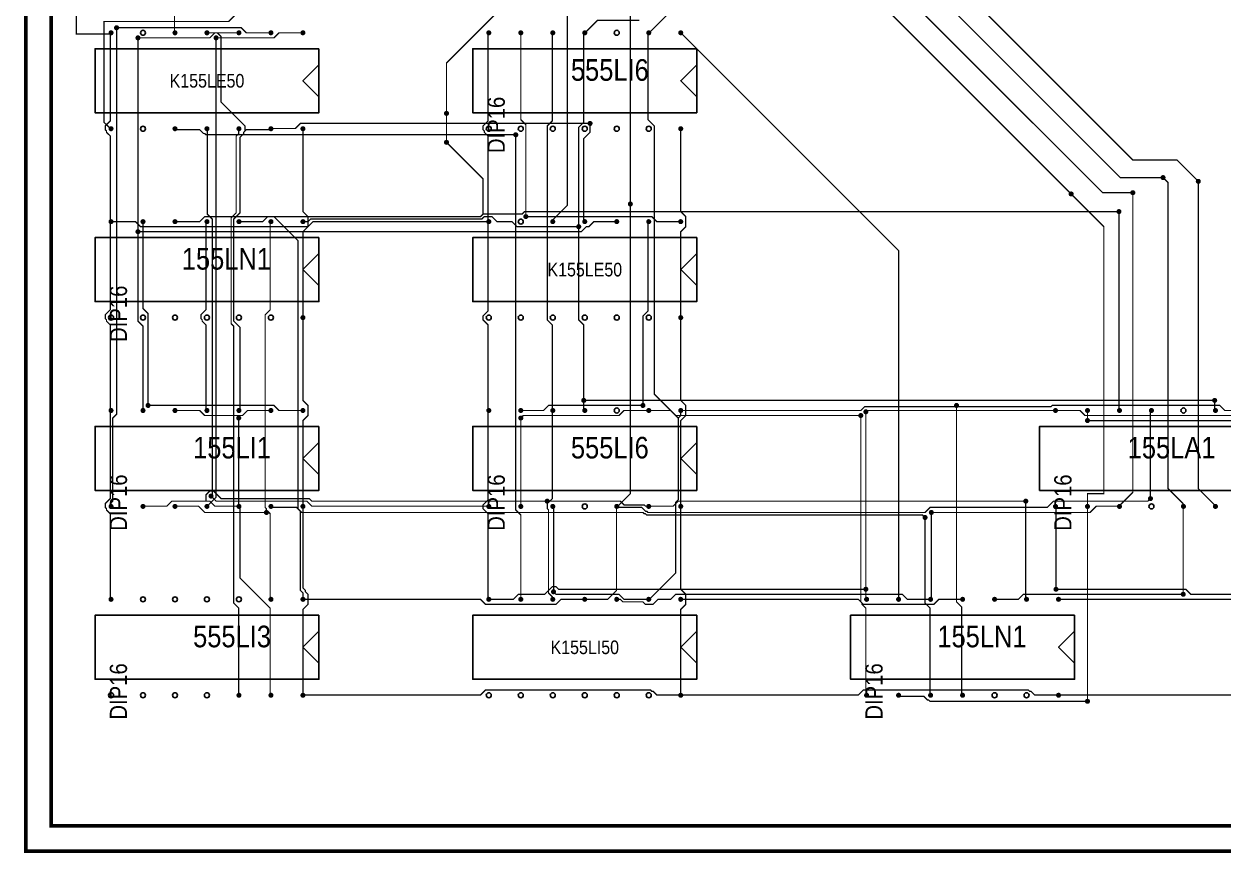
# Model space of a CAD drawing. Extents: x -2.4 to 12.1, y 2.4 to 12.5.
# Drawn here: x -2.38 to 7.15, y 2.42 to 9.01 of the extents above; entities that cross this region are included whole.
import ezdxf
from ezdxf.enums import TextEntityAlignment as Align

# ---------------------------------------------------------------- set-up
doc = ezdxf.new("R2010")
doc.units = 0
for name, color, linetype in [('COMP', 1, 'CONTINUOUS'), ('DEVICE', 5, 'CONTINUOUS'), ('PIN', 4, 'CONTINUOUS'), ('SLKSCR', 6, 'CONTINUOUS'), ('SOLDER', 2, 'CONTINUOUS')]:
    doc.layers.add(name, color=color, linetype=linetype)

msp = doc.modelspace()

# ---------------------------------------------------------------- linework, layer by layer
at = {"layer": 'COMP', "const_width": 0.01}
for points in [[(2.61, 10.33), (0.98, 8.7), (0.98, 8.3)], [(2.86, 10.14), (2.86, 9.55), (2.44, 9.13), (2.44, 7.58)], [(3.36, 9.99), (3.36, 9.71), (2.59, 8.94), (2.586, 8.94), (2.58, 8.94)], [(3.61, 9.99), (5.94, 7.66)], [(3.87, 9.99), (6.19, 7.67), (6.43, 7.67)], [(4.13, 9.99), (6.33, 7.79), (6.67, 7.79)], [(4.36, 10), (6.43, 7.93), (6.78, 7.93), (6.95, 7.76)], [(0.11, 9.89), (-0.75, 9.03), (-1.74, 9.03), (-1.74, 8.23), (-1.7, 8.19)], [(-1.64, 8.98), (-0.65, 8.98), (-0.61, 8.94), (-0.414, 8.94)], [(-1.47, 8.9), (-0.9, 8.9), (-0.86, 8.94), (-0.668, 8.94)], [(-0.85, 8.9), (-0.39, 8.9), (-0.35, 8.94), (-0.16, 8.94)], [(2.12, 8.22), (-0.18, 8.22), (-0.22, 8.18), (-0.41, 8.18), (-0.414, 8.178)], [(1.53, 8.13), (-0.93, 8.13), (-0.94, 8.14), (-0.95, 8.14), (-0.98, 8.17), (-1.17, 8.17), (-1.176, 8.178)], [(0.98, 8.07), (1.27, 7.78), (1.27, 7.5)], [(1.316, 7.44), (-0.08, 7.44), (-0.12, 7.4), (-1.45, 7.4), (-1.49, 7.44), (-1.684, 7.44)], [(2.332, 7.44), (2.15, 7.44), (2.11, 7.4), (2.09, 7.4), (2.05, 7.36), (-1.47, 7.36)], [(6.32, 7.52), (1.6, 7.52), (1.58, 7.5), (1.27, 7.5), (1.25, 7.48), (-0.94, 7.48), (-0.98, 7.44), (-1.176, 7.44)], [(-0.16, 7.44), (-0.12, 7.44), (-0.1, 7.46), (1.26, 7.46), (1.28, 7.48), (1.34, 7.48), (1.38, 7.44), (1.5, 7.44), (1.54, 7.4), (2.03, 7.4)], [(1.61, 7.48), (2.61, 7.48), (2.65, 7.44), (2.84, 7.44)], [(7.08, 6.02), (2.07, 6.02)], [(-1.39, 5.98), (-0.39, 5.98), (-0.35, 5.94), (-0.16, 5.94)], [(-0.414, 5.94), (-0.6, 5.94), (-0.64, 5.9), (-0.67, 5.9), (-0.94, 5.9), (-0.98, 5.94), (-1.176, 5.94)], [(1.57, 5.94), (1.75, 5.94), (1.79, 5.98), (2.54, 5.98)], [(1.57, 5.88), (1.59, 5.9), (2.35, 5.9), (2.39, 5.94), (2.586, 5.94)], [(4.27, 5.9), (2.8, 5.9), (2.76, 5.94), (2.586, 5.94)], [(7.34, 5.94), (7.16, 5.94), (7.12, 5.98), (5.79, 5.98), (5.78, 5.97), (5.03, 5.97), (4.3, 5.97), (4.27, 5.94), (2.84, 5.94)], [(5.816, 5.94), (4.32, 5.94), (4.31, 5.93)], [(5.03, 5.98), (5.03, 5.97)], [(8.816, 5.94), (7.42, 5.94), (7.38, 5.9), (7.29, 5.9), (6.05, 5.9), (6.01, 5.94), (5.816, 5.94)], [(-0.67, 5.88), (-0.67, 5.9)], [(6.07, 5.86), (7.26, 5.86), (7.27, 5.85), (7.3, 5.85), (7.33, 5.88), (7.39, 5.88), (7.41, 5.9), (8.59, 5.9)], [(5.58, 5.22), (2.82, 5.22), (2.78, 5.18), (2.59, 5.18), (2.586, 5.178), (2.58, 5.18), (2.56, 5.18), (2.55, 5.19), (2.39, 5.19), (2.36, 5.22), (1.78, 5.22), (-0.09, 5.22), (-0.11, 5.24), (-0.81, 5.24), (-0.87, 5.3), (-0.9, 5.3), (-0.93, 5.27), (-0.93, 5.22)], [(1.316, 5.178), (1.31, 5.18), (-0.09, 5.18), (-0.13, 5.22), (-0.85, 5.22), (-0.89, 5.26)], [(6.57, 5.24), (6.55, 5.22), (5.8, 5.22), (5.75, 5.17), (4.82, 5.17), (4.78, 5.13), (2.58, 5.13), (2.57, 5.14), (2.56, 5.14), (2.53, 5.17), (2.34, 5.17), (2.332, 5.178)], [(-1.43, 5.178), (-1.43, 5.175)], [(-1.425, 5.18), (-1.24, 5.18), (-1.2, 5.22), (-0.93, 5.22), (-0.9, 5.22), (-0.86, 5.18), (-0.67, 5.18), (-0.668, 5.178)], [(-1.176, 5.178), (-1.17, 5.18), (-0.99, 5.18), (-0.94, 5.13), (-0.45, 5.13)], [(4.78, 5.09), (4.76, 5.11), (2.57, 5.11), (2.56, 5.12), (2.55, 5.12), (2.54, 5.13), (-0.17, 5.13), (-0.21, 5.17), (-0.41, 5.17), (-0.414, 5.178)], [(6.324, 5.178), (6.32, 5.18), (6.14, 5.18), (6.09, 5.13), (4.83, 5.13)], [(4.31, 4.52), (1.87, 4.52), (1.85, 4.54), (1.82, 4.54), (1.76, 4.48), (1.55, 4.48), (1.51, 4.44), (1.316, 4.44)], [(1.83, 4.5), (1.85, 4.48), (2.35, 4.48), (2.39, 4.44), (2.586, 4.44)], [(4.824, 4.44), (4.64, 4.44), (4.6, 4.48), (2.8, 4.48), (2.76, 4.44), (2.66, 4.44), (2.62, 4.4), (2.56, 4.4), (2.54, 4.42), (2.38, 4.42), (2.36, 4.44), (2.332, 4.44)], [(6.83, 4.48), (5.56, 4.48), (5.52, 4.44), (5.332, 4.44)], [(8.84, 4.44), (8.66, 4.44), (8.62, 4.48), (6.89, 4.48), (6.85, 4.52), (5.82, 4.52)], [(2.078, 4.44), (1.89, 4.44), (1.85, 4.4), (1.29, 4.4), (1.25, 4.44), (-0.16, 4.44)], [(5.078, 4.44), (4.89, 4.44), (4.85, 4.4), (4.29, 4.4), (4.25, 4.44), (2.84, 4.44)], [(8.58, 4.38), (8.56, 4.4), (7.29, 4.4), (7.25, 4.44), (5.84, 4.44)], [(-0.155, 3.68), (1.25, 3.68), (1.29, 3.72), (2.6, 3.72), (2.61, 3.71), (2.62, 3.71), (2.65, 3.68), (2.835, 3.68)], [(2.845, 3.68), (4.25, 3.68), (4.29, 3.72), (5.6, 3.72), (5.61, 3.71), (5.62, 3.71), (5.65, 3.68), (5.835, 3.68)], [(5.845, 3.68), (7.25, 3.68), (7.29, 3.72), (8.6, 3.72), (8.61, 3.71), (8.62, 3.71), (8.65, 3.68), (8.835, 3.68)], [(-0.16, 3.678), (-0.16, 3.675)], [(2.84, 3.678), (2.84, 3.675)], [(2.84, 3.675), (2.84, 3.678)], [(4.57, 3.675), (4.57, 3.678)], [(6.07, 3.63), (4.82, 3.63), (4.81, 3.64), (4.8, 3.64), (4.77, 3.67), (4.575, 3.67)], [(5.84, 3.675), (5.84, 3.678)], [(5.84, 3.678), (5.84, 3.675)]]:
    msp.add_lwpolyline(points, dxfattribs=at)
at = {"layer": 'COMP', "const_width": 0.02}
for points in [[(-1.65, 8.98, 1), (-1.63, 8.98, 1)], [(-1.48, 8.9, 1), (-1.46, 8.9, 1)], [(-0.86, 8.9, 1), (-0.84, 8.9, 1)], [(0.97, 8.3, 1), (0.99, 8.3, 1)], [(2.11, 8.22, 1), (2.13, 8.22, 1)], [(1.52, 8.13, 1), (1.54, 8.13, 1)], [(0.97, 8.07, 1), (0.99, 8.07, 1)], [(6.66, 7.79, 1), (6.68, 7.79, 1)], [(6.94, 7.76, 1), (6.96, 7.76, 1)], [(5.93, 7.66, 1), (5.95, 7.66, 1)], [(6.42, 7.67, 1), (6.44, 7.67, 1)], [(2.43, 7.58, 1), (2.45, 7.58, 1)], [(6.31, 7.52, 1), (6.33, 7.52, 1)], [(1.6, 7.48, 1), (1.62, 7.48, 1)], [(-1.48, 7.36, 1), (-1.46, 7.36, 1)], [(2.02, 7.4, 1), (2.04, 7.4, 1)], [(2.06, 6.02, 1), (2.08, 6.02, 1)], [(7.07, 6.02, 1), (7.09, 6.02, 1)], [(-1.4, 5.98, 1), (-1.38, 5.98, 1)], [(2.53, 5.98, 1), (2.55, 5.98, 1)], [(4.26, 5.9, 1), (4.28, 5.9, 1)], [(4.3, 5.93, 1), (4.32, 5.93, 1)], [(5.02, 5.98, 1), (5.04, 5.98, 1)], [(-0.68, 5.88, 1), (-0.66, 5.88, 1)], [(1.56, 5.88, 1), (1.58, 5.88, 1)], [(6.06, 5.86, 1), (6.08, 5.86, 1)], [(-0.9, 5.26, 1), (-0.88, 5.26, 1)], [(6.56, 5.24, 1), (6.58, 5.24, 1)], [(-0.46, 5.13, 1), (-0.44, 5.13, 1)], [(1.77, 5.22, 1), (1.79, 5.22, 1)], [(4.82, 5.13, 1), (4.84, 5.13, 1)], [(5.57, 5.22, 1), (5.59, 5.22, 1)], [(4.77, 5.09, 1), (4.79, 5.09, 1)], [(1.82, 4.5, 1), (1.84, 4.5, 1)], [(4.3, 4.52, 1), (4.32, 4.52, 1)], [(5.81, 4.52, 1), (5.83, 4.52, 1)], [(6.82, 4.48, 1), (6.84, 4.48, 1)], [(6.06, 3.63, 1), (6.08, 3.63, 1)]]:
    msp.add_lwpolyline(points, format="xyb", close=True, dxfattribs=at)
at = {"layer": 'PIN', "const_width": 0.03}
msp.add_lwpolyline([(-2.16, 2.64), (-2.16, 12.24), (11.89, 12.24), (11.89, 2.64), (-2.16, 2.64)], close=True, dxfattribs=at)
at = {"layer": 'PIN', "const_width": 0.02}
for points in [[(-1.694, 8.94, 1), (-1.674, 8.94, 1)], [(-1.186, 8.94, 1), (-1.166, 8.94, 1)], [(-0.932, 8.94, 1), (-0.912, 8.94, 1)], [(-0.678, 8.94, 1), (-0.658, 8.94, 1)], [(-0.424, 8.94, 1), (-0.404, 8.94, 1)], [(-0.17, 8.94, 1), (-0.15, 8.94, 1)], [(1.306, 8.94, 1), (1.326, 8.94, 1)], [(1.56, 8.94, 1), (1.58, 8.94, 1)], [(1.814, 8.94, 1), (1.834, 8.94, 1)], [(2.068, 8.94, 1), (2.088, 8.94, 1)], [(2.576, 8.94, 1), (2.596, 8.94, 1)], [(2.83, 8.94, 1), (2.85, 8.94, 1)], [(-1.694, 8.178, 1), (-1.674, 8.178, 1)], [(-1.186, 8.178, 1), (-1.166, 8.178, 1)], [(-0.932, 8.178, 1), (-0.912, 8.178, 1)], [(-0.678, 8.178, 1), (-0.658, 8.178, 1)], [(-0.424, 8.178, 1), (-0.404, 8.178, 1)], [(-0.17, 8.178, 1), (-0.15, 8.178, 1)], [(2.83, 8.178, 1), (2.85, 8.178, 1)], [(-1.694, 7.44, 1), (-1.674, 7.44, 1)], [(-1.44, 7.44, 1), (-1.42, 7.44, 1)], [(-1.186, 7.44, 1), (-1.166, 7.44, 1)], [(-0.932, 7.44, 1), (-0.912, 7.44, 1)], [(-0.678, 7.44, 1), (-0.658, 7.44, 1)], [(-0.424, 7.44, 1), (-0.404, 7.44, 1)], [(-0.17, 7.44, 1), (-0.15, 7.44, 1)], [(1.306, 7.44, 1), (1.326, 7.44, 1)], [(1.814, 7.44, 1), (1.834, 7.44, 1)], [(2.068, 7.44, 1), (2.088, 7.44, 1)], [(2.322, 7.44, 1), (2.342, 7.44, 1)], [(2.576, 7.44, 1), (2.596, 7.44, 1)], [(2.83, 7.44, 1), (2.85, 7.44, 1)], [(-0.17, 6.678, 1), (-0.15, 6.678, 1)], [(2.83, 6.678, 1), (2.85, 6.678, 1)], [(-1.694, 5.94, 1), (-1.674, 5.94, 1)], [(-1.44, 5.94, 1), (-1.42, 5.94, 1)], [(-1.186, 5.94, 1), (-1.166, 5.94, 1)], [(-0.932, 5.94, 1), (-0.912, 5.94, 1)], [(-0.678, 5.94, 1), (-0.658, 5.94, 1)], [(-0.424, 5.94, 1), (-0.404, 5.94, 1)], [(-0.17, 5.94, 1), (-0.15, 5.94, 1)], [(1.306, 5.94, 1), (1.326, 5.94, 1)], [(1.56, 5.94, 1), (1.58, 5.94, 1)], [(1.814, 5.94, 1), (1.834, 5.94, 1)], [(2.068, 5.94, 1), (2.088, 5.94, 1)], [(2.576, 5.94, 1), (2.596, 5.94, 1)], [(2.83, 5.94, 1), (2.85, 5.94, 1)], [(5.806, 5.94, 1), (5.826, 5.94, 1)], [(6.06, 5.94, 1), (6.08, 5.94, 1)], [(6.314, 5.94, 1), (6.334, 5.94, 1)], [(6.568, 5.94, 1), (6.588, 5.94, 1)], [(7.076, 5.94, 1), (7.096, 5.94, 1)], [(-1.694, 5.178, 1), (-1.674, 5.178, 1)], [(-1.44, 5.178, 1), (-1.42, 5.178, 1)], [(-1.186, 5.178, 1), (-1.166, 5.178, 1)], [(-0.932, 5.178, 1), (-0.912, 5.178, 1)], [(-0.678, 5.178, 1), (-0.658, 5.178, 1)], [(-0.424, 5.178, 1), (-0.404, 5.178, 1)], [(-0.17, 5.178, 1), (-0.15, 5.178, 1)], [(1.306, 5.178, 1), (1.326, 5.178, 1)], [(1.56, 5.178, 1), (1.58, 5.178, 1)], [(1.814, 5.178, 1), (1.834, 5.178, 1)], [(2.322, 5.178, 1), (2.342, 5.178, 1)], [(2.576, 5.178, 1), (2.596, 5.178, 1)], [(2.83, 5.178, 1), (2.85, 5.178, 1)], [(5.806, 5.178, 1), (5.826, 5.178, 1)], [(6.06, 5.178, 1), (6.08, 5.178, 1)], [(6.314, 5.178, 1), (6.334, 5.178, 1)], [(6.822, 5.178, 1), (6.842, 5.178, 1)], [(7.076, 5.178, 1), (7.096, 5.178, 1)], [(-1.694, 4.44, 1), (-1.674, 4.44, 1)], [(-0.424, 4.44, 1), (-0.404, 4.44, 1)], [(-0.17, 4.44, 1), (-0.15, 4.44, 1)], [(1.306, 4.44, 1), (1.326, 4.44, 1)], [(1.56, 4.44, 1), (1.58, 4.44, 1)], [(1.814, 4.44, 1), (1.834, 4.44, 1)], [(2.068, 4.44, 1), (2.088, 4.44, 1)], [(2.322, 4.44, 1), (2.342, 4.44, 1)], [(2.576, 4.44, 1), (2.596, 4.44, 1)], [(2.83, 4.44, 1), (2.85, 4.44, 1)], [(4.306, 4.44, 1), (4.326, 4.44, 1)], [(4.56, 4.44, 1), (4.58, 4.44, 1)], [(4.814, 4.44, 1), (4.834, 4.44, 1)], [(5.068, 4.44, 1), (5.088, 4.44, 1)], [(5.322, 4.44, 1), (5.342, 4.44, 1)], [(5.576, 4.44, 1), (5.596, 4.44, 1)], [(5.83, 4.44, 1), (5.85, 4.44, 1)], [(-0.678, 3.678, 1), (-0.658, 3.678, 1)], [(-0.424, 3.678, 1), (-0.404, 3.678, 1)], [(-0.17, 3.678, 1), (-0.15, 3.678, 1)], [(2.83, 3.678, 1), (2.85, 3.678, 1)], [(4.306, 3.678, 1), (4.326, 3.678, 1)], [(4.56, 3.678, 1), (4.58, 3.678, 1)], [(4.814, 3.678, 1), (4.834, 3.678, 1)], [(5.068, 3.678, 1), (5.088, 3.678, 1)], [(5.83, 3.678, 1), (5.85, 3.678, 1)]]:
    msp.add_lwpolyline(points, format="xyb", close=True, dxfattribs=at)
at = {"layer": 'PIN'}
for centre in [(-1.43, 8.94), (2.332, 8.94), (-1.43, 8.178), (1.316, 8.178), (1.57, 8.178), (1.824, 8.178), (2.078, 8.178), (2.332, 8.178), (2.586, 8.178), (1.57, 7.44), (-1.684, 6.678), (-1.43, 6.678), (-1.176, 6.678), (-0.922, 6.678), (-0.668, 6.678), (-0.414, 6.678), (1.316, 6.678), (1.57, 6.678), (1.824, 6.678), (2.078, 6.678), (2.332, 6.678), (2.586, 6.678), (2.332, 5.94), (6.832, 5.94), (2.078, 5.178), (6.578, 5.178), (-1.43, 4.44), (-1.176, 4.44), (-0.922, 4.44), (-0.668, 4.44), (-1.684, 3.678), (-1.43, 3.678), (-1.176, 3.678), (-0.922, 3.678), (1.316, 3.678), (1.57, 3.678), (1.824, 3.678), (2.078, 3.678), (2.332, 3.678), (2.586, 3.678), (5.332, 3.678), (5.586, 3.678)]:
    msp.add_circle(centre, 0.02, dxfattribs=at)
at = {"layer": 'SLKSCR', "const_width": 0.03}
msp.add_lwpolyline([(-2.36, 2.44), (-2.36, 12.44), (12.09, 12.44), (12.09, 2.44), (-2.36, 2.44)], close=True, dxfattribs=at)
at = {"layer": 'SLKSCR'}
for points in [[(-0.033, 8.813), (-1.811, 8.813), (-1.811, 8.305), (-0.033, 8.305), (-0.033, 8.813)], [(2.967, 8.813), (1.189, 8.813), (1.189, 8.305), (2.967, 8.305), (2.967, 8.813)], [(-0.033, 8.686), (-0.16, 8.559), (-0.033, 8.432)], [(2.967, 8.686), (2.84, 8.559), (2.967, 8.432)], [(-0.033, 7.313), (-1.811, 7.313), (-1.811, 6.805), (-0.033, 6.805), (-0.033, 7.313)], [(2.967, 7.313), (1.189, 7.313), (1.189, 6.805), (2.967, 6.805), (2.967, 7.313)], [(-0.033, 7.186), (-0.16, 7.059), (-0.033, 6.932)], [(2.967, 7.186), (2.84, 7.059), (2.967, 6.932)], [(-0.033, 5.813), (-1.811, 5.813), (-1.811, 5.305), (-0.033, 5.305), (-0.033, 5.813)], [(2.967, 5.813), (1.189, 5.813), (1.189, 5.305), (2.967, 5.305), (2.967, 5.813)], [(7.467, 5.813), (5.689, 5.813), (5.689, 5.305), (7.467, 5.305), (7.467, 5.813)], [(-0.033, 5.686), (-0.16, 5.559), (-0.033, 5.432)], [(2.967, 5.686), (2.84, 5.559), (2.967, 5.432)], [(-0.033, 4.313), (-1.811, 4.313), (-1.811, 3.805), (-0.033, 3.805), (-0.033, 4.313)], [(2.967, 4.313), (1.189, 4.313), (1.189, 3.805), (2.967, 3.805), (2.967, 4.313)], [(5.967, 4.313), (4.189, 4.313), (4.189, 3.805), (5.967, 3.805), (5.967, 4.313)], [(-0.033, 4.186), (-0.16, 4.059), (-0.033, 3.932)], [(2.967, 4.186), (2.84, 4.059), (2.967, 3.932)], [(5.967, 4.186), (5.84, 4.059), (5.967, 3.932)]]:
    msp.add_lwpolyline(points, dxfattribs=at)
at = {"layer": 'SOLDER', "const_width": 0.01}
for points in [[(-1.69, 8.93), (-1.96, 8.93), (-1.96, 10.64), (-1.89, 10.71), (-1.89, 11.07), (-1.96, 11.14)], [(-1.18, 9.67), (-1.18, 8.94)], [(1.19, 9.14), (1.94, 9.14), (1.94, 7.57), (1.82, 7.45), (1.82, 7.44)], [(-1.684, 5.178), (-1.69, 5.18), (-1.69, 5.2), (-1.67, 5.22), (-1.67, 5.88), (-1.64, 5.91), (-1.64, 8.98)], [(2.51, 9.04), (2.18, 9.04), (2.08, 8.94), (2.078, 8.94), (2.07, 8.94)], [(-1.69, 8.935), (-1.69, 8.93), (-1.69, 8.24), (-1.73, 8.2), (-1.73, 8.17), (-1.72, 8.16), (-1.72, 8.15), (-1.69, 8.12), (-1.69, 7.445)], [(-1.684, 8.94), (-1.685, 8.94)], [(-1.43, 5.94), (-1.43, 6.61), (-1.47, 6.65), (-1.47, 7.36), (-1.47, 8.9)], [(-0.922, 8.94), (-0.84, 8.94), (-0.81, 8.91), (-0.81, 8.39), (-0.62, 8.2), (-0.62, 8.16)], [(-0.922, 5.178), (-0.85, 5.25), (-0.85, 8.9)], [(1.31, 8.935), (1.31, 8.24), (1.27, 8.2), (1.27, 8.17), (1.28, 8.16), (1.28, 8.15), (1.31, 8.12), (1.31, 7.445)], [(1.316, 8.94), (1.315, 8.94)], [(1.57, 8.94), (1.57, 8.25), (1.61, 8.21), (1.61, 7.48)], [(1.82, 8.935), (1.82, 8.24), (1.78, 8.2), (1.78, 6.66), (1.82, 6.62), (1.82, 5.945)], [(1.824, 8.94), (1.825, 8.94)], [(2.07, 5.945), (2.07, 6.02), (2.07, 6.62), (2.03, 6.66), (2.03, 7.4), (2.03, 8.19), (2.07, 8.23), (2.07, 8.935)], [(2.075, 8.94), (2.078, 8.94)], [(2.58, 8.935), (2.58, 8.25), (2.63, 8.2), (2.63, 6.07), (2.82, 5.88)], [(2.586, 8.94), (2.585, 8.94)], [(4.57, 4.44), (4.57, 7.21), (2.84, 8.94)], [(0.98, 8.3), (0.98, 8.07)], [(2.07, 7.445), (2.07, 8.1), (2.12, 8.15), (2.12, 8.22)], [(-0.89, 5.26), (-0.88, 5.27), (-0.88, 7.46), (-0.92, 7.5), (-0.92, 8.17), (-0.922, 8.178)], [(-0.668, 3.678), (-0.67, 3.68), (-0.67, 4.37), (-0.71, 4.41), (-0.71, 6.61), (-0.73, 6.63), (-0.73, 7.47), (-0.69, 7.51), (-0.69, 8.12), (-0.67, 8.14), (-0.67, 8.17), (-0.668, 8.178)], [(-0.66, 5.945), (-0.66, 6.6), (-0.71, 6.65), (-0.71, 7.46), (-0.66, 7.51), (-0.66, 8.11), (-0.63, 8.14), (-0.63, 8.15), (-0.62, 8.16), (-0.62, 8.17), (-0.62, 8.16), (-0.61, 8.17), (-0.42, 8.17), (-0.414, 8.178)], [(-0.16, 6.678), (-0.16, 7.36), (-0.12, 7.4), (-0.12, 7.48), (-0.16, 7.52), (-0.16, 8.178)], [(1.57, 4.44), (1.57, 5.11), (1.53, 5.15), (1.53, 8.13)], [(2.84, 8.178), (2.84, 7.52), (2.88, 7.48), (2.88, 7.4), (2.84, 7.36), (2.84, 6.678)], [(6.67, 7.79), (6.71, 7.75), (6.71, 5.32), (6.83, 5.2), (6.83, 5.18)], [(6.95, 7.76), (6.95, 5.32), (7.09, 5.18)], [(5.94, 7.66), (6.2, 7.4), (6.2, 5.28), (6.07, 5.28), (6.07, 5.18)], [(6.43, 7.67), (6.43, 5.29), (6.33, 5.19), (6.33, 5.18)], [(2.44, 7.58), (2.44, 5.28), (2.34, 5.18), (2.33, 5.18)], [(-1.69, 7.435), (-1.69, 6.74), (-1.73, 6.7), (-1.73, 6.67), (-1.72, 6.66), (-1.72, 6.65), (-1.69, 6.62), (-1.69, 5.945)], [(-1.685, 7.44), (-1.684, 7.44)], [(-1.684, 7.44), (-1.685, 7.44)], [(-1.43, 7.44), (-1.43, 6.75), (-1.39, 6.71), (-1.39, 5.98)], [(-0.93, 7.435), (-0.93, 6.74), (-0.97, 6.7), (-0.97, 6.67), (-0.96, 6.66), (-0.96, 6.65), (-0.93, 6.62), (-0.93, 5.945)], [(-0.922, 7.44), (-0.925, 7.44)], [(-0.668, 7.44), (-0.48, 7.44), (-0.44, 7.48), (-0.39, 7.48), (-0.2, 7.29), (-0.2, 5.16), (-0.18, 5.14), (-0.18, 4.51), (-0.16, 4.49), (-0.16, 4.44)], [(-0.42, 7.435), (-0.42, 6.74), (-0.46, 6.7), (-0.46, 5.17), (-0.45, 5.16), (-0.45, 5.15), (-0.45, 5.14), (-0.44, 5.14), (-0.42, 5.12), (-0.42, 4.445)], [(-0.414, 7.44), (-0.415, 7.44)], [(1.31, 5.945), (1.31, 6.62), (1.27, 6.66), (1.27, 6.69), (1.31, 6.73), (1.31, 7.435)], [(1.315, 7.44), (1.316, 7.44)], [(1.315, 7.44), (1.316, 7.44)], [(2.078, 7.44), (2.075, 7.44)], [(2.54, 5.98), (2.54, 6.69), (2.58, 6.73), (2.58, 7.435)], [(2.585, 7.44), (2.586, 7.44)], [(6.32, 5.945), (6.32, 7.52)], [(-0.16, 6.678), (-0.16, 6.02), (-0.12, 5.98), (-0.12, 5.9), (-0.16, 5.86), (-0.16, 5.178), (-0.16, 4.53), (-0.14, 4.51), (-0.14, 4.5), (-0.12, 4.48), (-0.12, 4.4), (-0.16, 4.36), (-0.16, 3.678)], [(2.84, 3.678), (2.84, 4.36), (2.88, 4.4), (2.88, 4.48), (2.84, 4.52), (2.84, 5.178), (2.84, 5.86), (2.88, 5.9), (2.88, 5.98), (2.84, 6.02), (2.84, 6.678)], [(7.08, 5.945), (7.08, 6.02)], [(-1.69, 5.935), (-1.69, 5.24), (-1.73, 5.2), (-1.73, 5.17), (-1.72, 5.16), (-1.72, 5.15), (-1.69, 5.12), (-1.69, 4.445)], [(-1.685, 5.94), (-1.684, 5.94)], [(-1.684, 5.94), (-1.685, 5.94)], [(-0.925, 5.94), (-0.922, 5.94)], [(-0.668, 5.94), (-0.665, 5.94)], [(1.31, 4.445), (1.31, 5.12), (1.27, 5.16), (1.27, 5.19), (1.31, 5.23), (1.31, 5.935)], [(1.315, 5.94), (1.316, 5.94)], [(1.316, 5.94), (1.315, 5.94)], [(1.82, 5.935), (1.82, 5.24), (1.79, 5.21), (1.78, 5.21), (1.78, 5.2), (1.78, 5.16), (1.79, 5.15), (1.79, 4.49), (1.82, 4.46), (1.82, 4.445)], [(1.824, 5.94), (1.825, 5.94)], [(1.825, 5.94), (1.824, 5.94)], [(2.078, 5.94), (2.075, 5.94)], [(2.84, 5.94), (2.84, 5.9), (2.82, 5.88), (2.82, 5.23), (2.8, 5.21), (2.8, 4.65), (2.59, 4.44), (2.586, 4.44)], [(4.31, 5.93), (4.31, 4.52)], [(5.078, 3.678), (5.07, 3.68), (5.07, 4.38), (5.03, 4.42), (5.03, 5.98)], [(6.07, 5.94), (6.07, 5.86)], [(6.324, 5.94), (6.325, 5.94)], [(6.57, 5.935), (6.57, 5.24)], [(6.578, 5.94), (6.575, 5.94)], [(7.086, 5.94), (7.085, 5.94)], [(-0.668, 5.178), (-0.67, 5.18), (-0.67, 5.88)], [(1.57, 5.178), (1.57, 5.88)], [(4.316, 3.678), (4.31, 3.68), (4.31, 4.37), (4.28, 4.4), (4.28, 4.41), (4.27, 4.42), (4.27, 5.9)], [(-0.414, 3.678), (-0.42, 3.68), (-0.42, 4.37), (-0.66, 4.61), (-0.66, 5.17), (-0.668, 5.178)], [(-0.45, 5.13), (-0.45, 5.15)], [(1.78, 5.22), (1.78, 5.2)], [(1.824, 5.178), (1.83, 5.17), (1.83, 4.5)], [(2.332, 5.178), (2.33, 5.17), (2.33, 4.51), (2.26, 4.44), (2.078, 4.44)], [(5.58, 4.445), (5.58, 5.22)], [(5.82, 4.52), (5.82, 5.17), (5.816, 5.178)], [(6.07, 5.178), (6.07, 3.63)], [(6.832, 5.178), (6.83, 5.17), (6.83, 4.48)], [(4.824, 3.678), (4.82, 3.68), (4.82, 4.37), (4.78, 4.41), (4.78, 5.09)], [(4.83, 5.13), (4.83, 4.445)], [(4.31, 4.445), (4.31, 4.52)], [(-1.685, 4.44), (-1.684, 4.44)], [(-0.415, 4.44), (-0.414, 4.44)], [(1.316, 4.44), (1.315, 4.44)], [(1.825, 4.44), (1.824, 4.44)], [(4.316, 4.44), (4.315, 4.44)], [(4.825, 4.44), (4.824, 4.44)], [(5.586, 4.44), (5.585, 4.44)]]:
    msp.add_lwpolyline(points, dxfattribs=at)

# ---------------------------------------------------------------- texts
at = {"layer": 'DEVICE', "width": 0.88}
for s, p in [('555LI6', (2.586, 8.559)), ('155LN1', (-0.414, 7.059)), ('155LI1', (-0.414, 5.559)), ('555LI6', (2.586, 5.559)), ('155LA1', (7.086, 5.559)), ('555LI3', (-0.414, 4.059)), ('155LN1', (5.586, 4.059))]:
    msp.add_text(s, height=0.1717, dxfattribs=at).set_placement(p, align=Align.RIGHT)
for s, p in [('K155LE50', (-0.922, 8.559)), ('K155LE50', (2.078, 7.059)), ('K155LI50', (2.078, 4.059))]:
    msp.add_text(s, height=0.10795, dxfattribs=at).set_placement(p, align=Align.MIDDLE)
for p in [(1.443, 8.432), (-1.557, 6.932), (-1.557, 5.432), (1.443, 5.432), (5.943, 5.432), (-1.557, 3.932), (4.443, 3.932)]:
    msp.add_text('DIP16', height=0.13685, rotation=90, dxfattribs=at).set_placement(p, align=Align.RIGHT)

doc.saveas('drawing.dxf')
